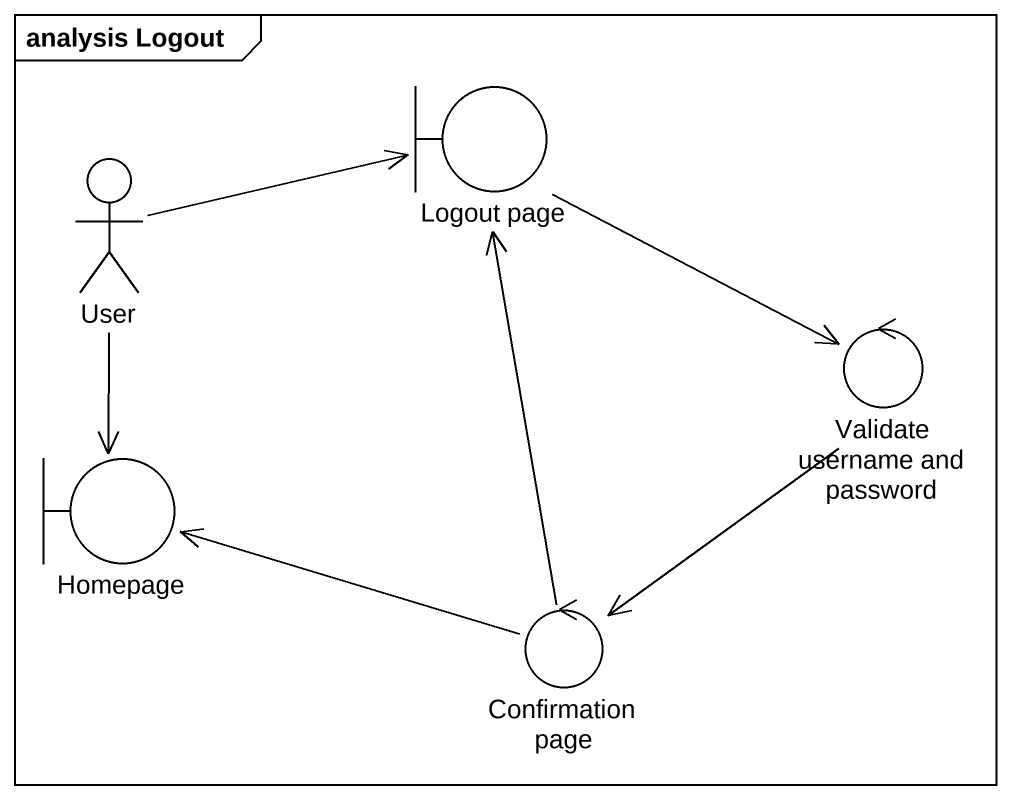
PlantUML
@startuml
mainframe analysis Logout
boundary "Logout page" as Logout_page
actor User
control "Validate username and password" as Validate_username_and
boundary Homepage
control "Confirmation page" as Confirmation_page
Logout_page --> Validate_username_and
User -right-> Logout_page
User --> Homepage
Validate_username_and --> Confirmation_page
Confirmation_page -up-> Logout_page
Confirmation_page -left-> Homepage
@enduml
